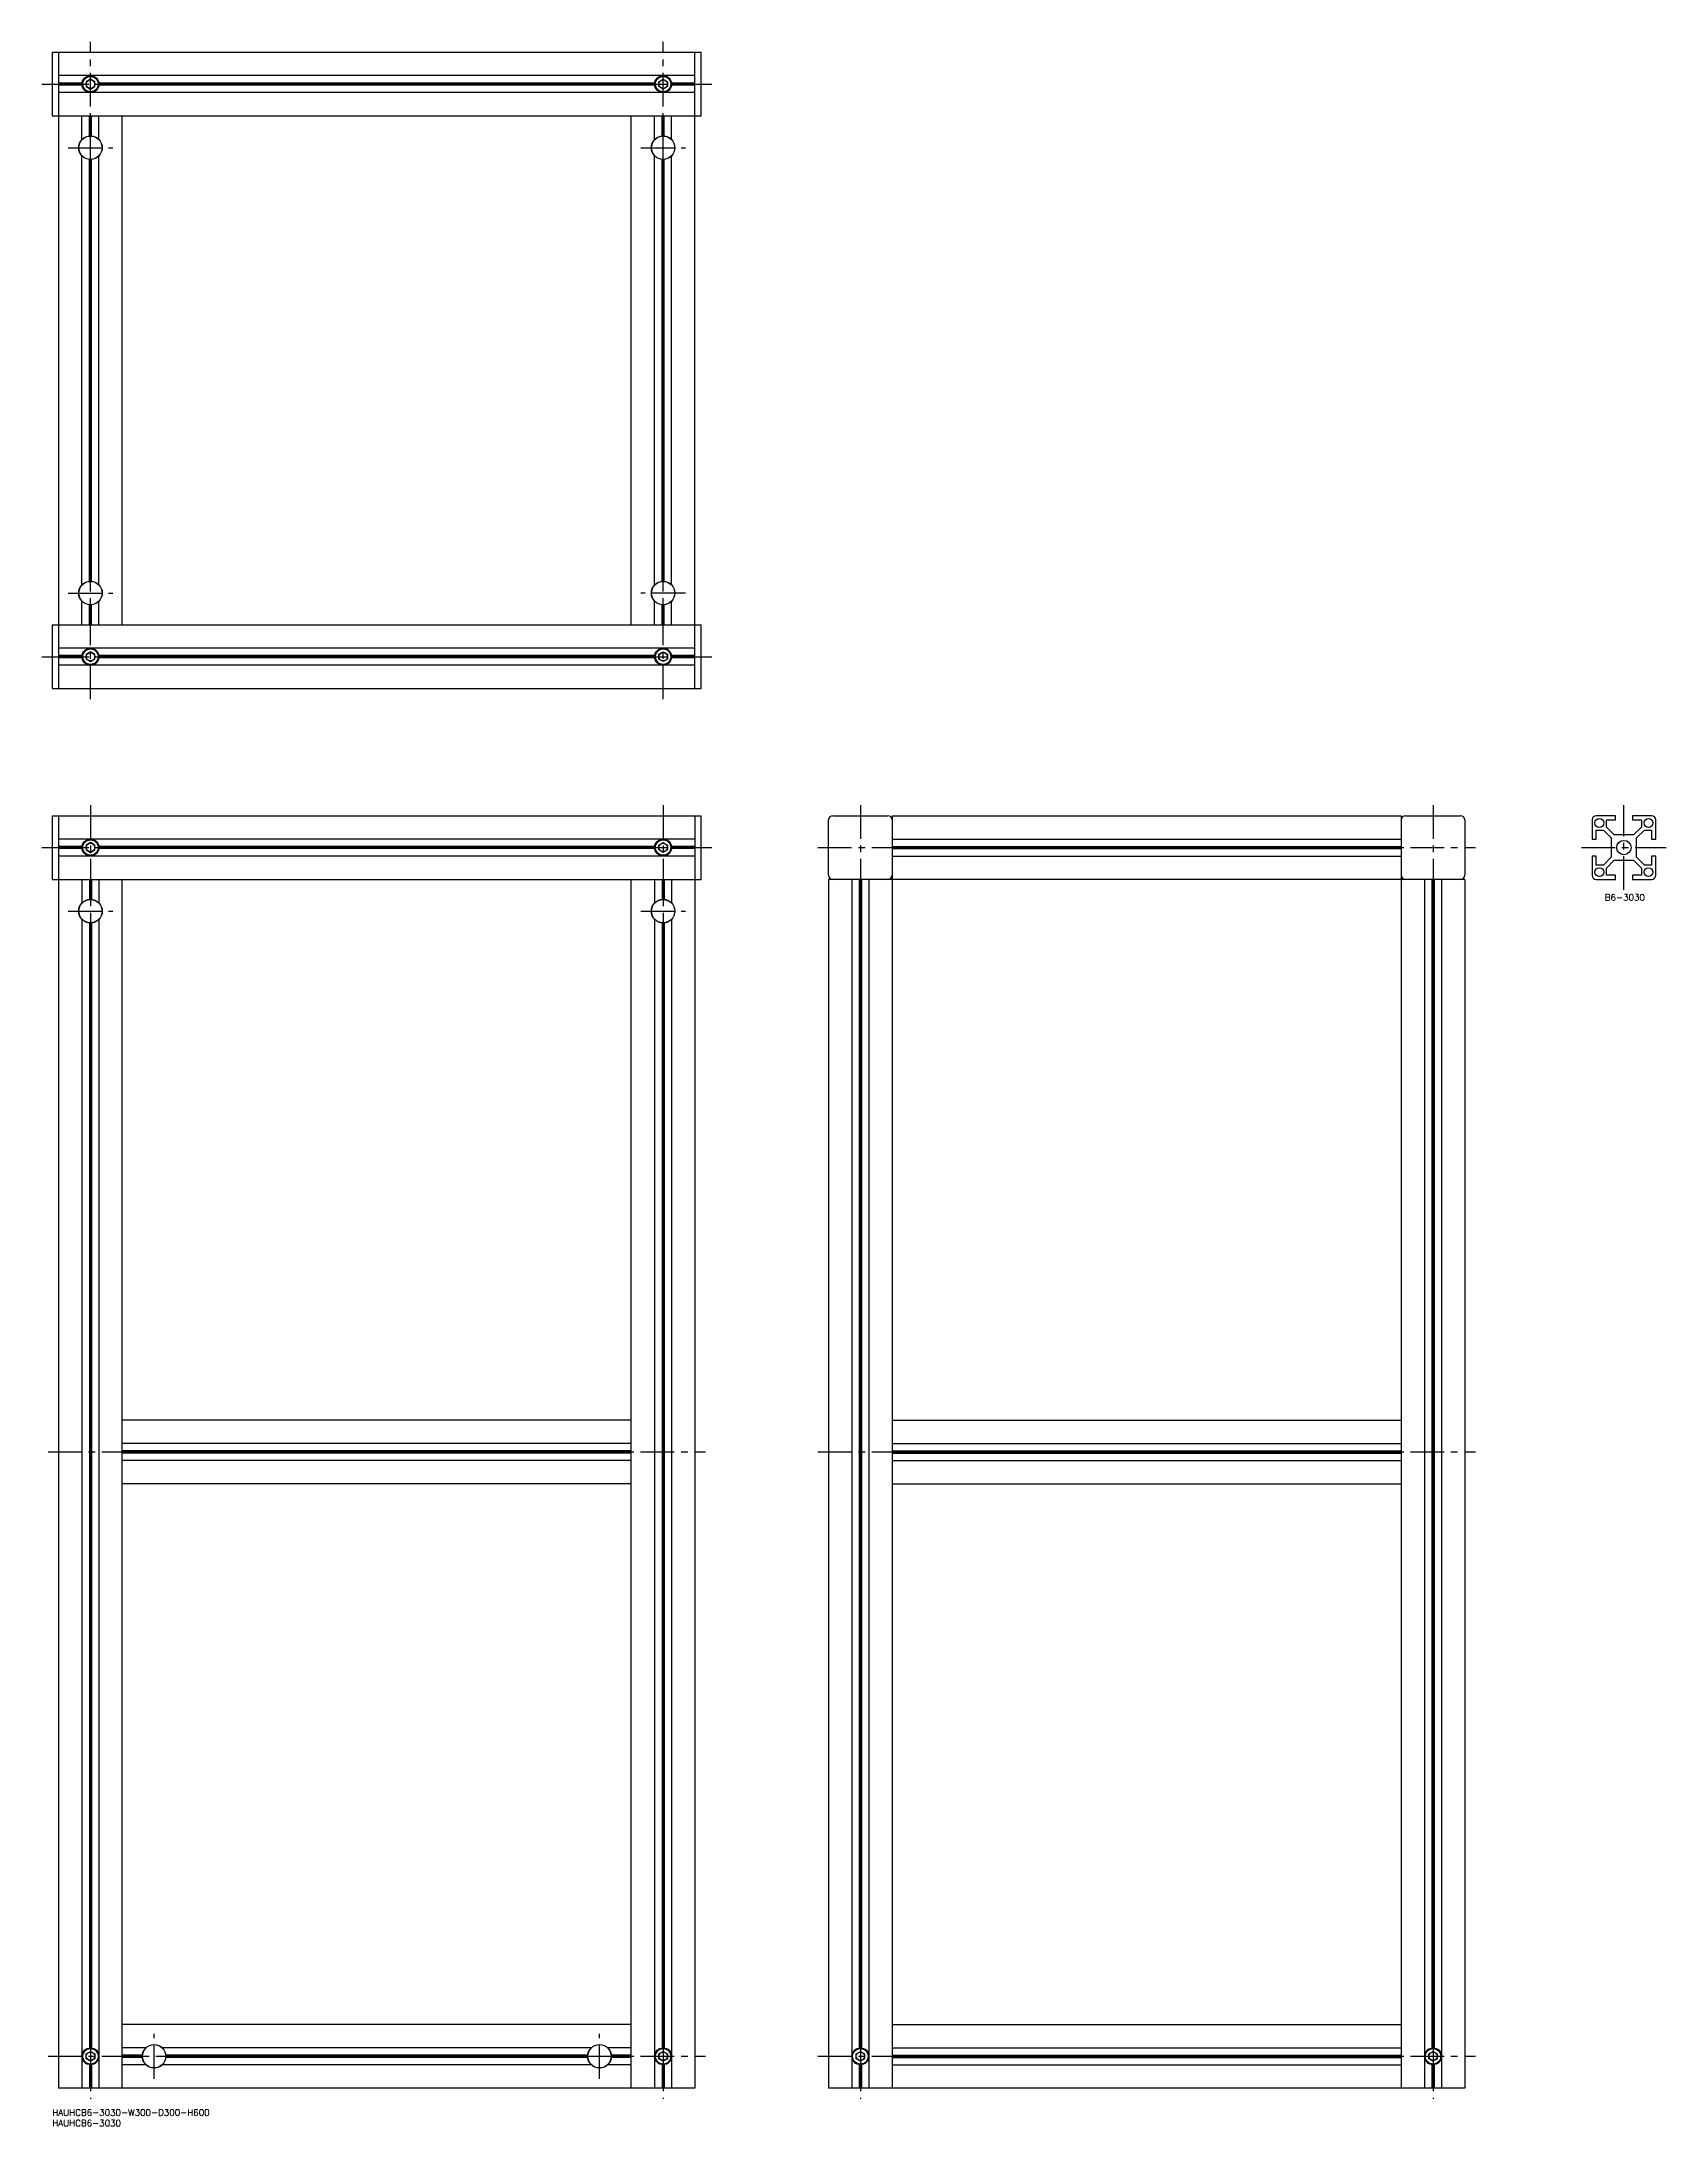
# Model space of a CAD drawing. Extents: x -5 to 761, y -8 to 975.
import ezdxf

# ---------------------------------------------------------------- set-up
doc = ezdxf.new("R2010")
doc.units = 0
doc.header["$LTSCALE"] = 0.5
doc.linetypes.add('CENTER', pattern=[50.8, 31.75, -6.35, 6.35, -6.35])
for name, color, linetype in [('MSM_CENTER', 1, 'CENTER'), ('MSM_CONTINUOUS', 7, 'CONTINUOUS'), ('MSM_NARROW', 5, 'CONTINUOUS'), ('MSM_PART_NUMBER', 7, 'CONTINUOUS')]:
    doc.layers.add(name, color=color, linetype=linetype)
doc.styles.get("Standard").update_dxf_attribs({"font": 'txt.shx', "height": 3, "bigfont": 'bigfont.shx'})

# ---------------------------------------------------------------- blocks, each defined once
blk = doc.blocks.new('*U8')
at = {"layer": 'MSM_PART_NUMBER'}
blk.add_text('HAUHCB6-3030-W300-D300-H600', height=3, dxfattribs=at).set_placement((0, -3))
blk = doc.blocks.new('*U9')
at = {"layer": 'MSM_PART_NUMBER'}
blk.add_text('HAUHCB6-3030', height=3, dxfattribs=at).set_placement((0, -8))
blk = doc.blocks.new('*U10')
at = {"layer": 'MSM_PART_NUMBER'}
blk.add_text('B6-3030', height=3, dxfattribs=at).set_placement((732.01, 569.97))

msp = doc.modelspace()

# ---------------------------------------------------------------- linework, layer by layer
at = {"layer": 'MSM_CENTER'}
for p, q in [((18, 665), (18, 975)), ((288, 665), (288, 975)), ((-5, 955), (311, 955)), ((7.45, 925), (28.55, 925)), ((277.45, 925), (298.55, 925)), ((7.45, 715), (28.55, 715)), ((298.55, 715), (277.45, 715)), ((-5, 685), (311, 685)), ((18, 615), (18, 5)), ((288, 615), (288, 5)), ((381, 615), (381, 5)), ((651, 615), (651, 5)), ((741, 575), (741, 615)), ((-5, 595), (311, 595)), ((361, 595), (671, 595)), ((721, 595), (761, 595)), ((7.45, 565), (28.55, 565)), ((277.45, 565), (298.55, 565)), ((-2, 310), (308, 310)), ((361, 310), (671, 310)), ((48, 14.45), (48, 35.55)), ((258, 14.45), (258, 35.55)), ((-2, 25), (308, 25)), ((361, 25), (671, 25))]:
    msp.add_line(p, q, dxfattribs=at)
at = {"layer": 'MSM_CONTINUOUS'}
for p, q in [((0, 970), (306, 970)), ((0, 970), (0, 940)), ((3, 970), (3, 670)), ((303, 670), (303, 970)), ((306, 940), (306, 970)), ((303, 959), (3, 959)), ((14.03, 955.52), (3, 955.52)), ((14, 955), (3, 955)), ((14.03, 954.48), (3, 954.48)), ((18, 957.31), (16, 956.15)), ((16, 956.15), (16, 953.85)), ((16, 953.85), (18, 952.69)), ((20, 956.15), (18, 957.31)), ((18, 952.69), (20, 953.85)), ((20, 953.85), (20, 956.15)), ((284.03, 955.52), (21.97, 955.52)), ((284.03, 954.48), (21.97, 954.48)), ((284, 955), (22, 955)), ((286, 956.15), (288, 957.31)), ((286, 953.85), (286, 956.15)), ((288, 952.69), (286, 953.85)), ((288, 957.31), (290, 956.15)), ((290, 953.85), (288, 952.69)), ((290, 956.15), (290, 953.85)), ((303, 955.52), (291.97, 955.52)), ((303, 954.48), (291.97, 954.48)), ((303, 955), (292, 955)), ((303, 951), (3, 951)), ((0, 940), (306, 940)), ((14, 928.85), (14, 940)), ((17.48, 930.53), (17.48, 940)), ((18, 930.55), (18, 940)), ((18.52, 930.53), (18.52, 940)), ((22, 928.85), (22, 940)), ((33, 700), (33, 940)), ((273, 700), (273, 940)), ((284, 928.85), (284, 940)), ((287.48, 930.53), (287.48, 940)), ((288, 930.55), (288, 940)), ((288.52, 930.53), (288.52, 940)), ((292, 928.85), (292, 940)), ((15, 929.67), (15, 929.61)), ((21, 929.61), (21, 929.67)), ((285, 929.67), (285, 929.61)), ((291, 929.61), (291, 929.67)), ((14, 718.85), (14, 921.15)), ((15, 920.39), (15, 920.33)), ((17.48, 720.53), (17.48, 919.47)), ((18, 720.55), (18, 919.45)), ((18.52, 720.53), (18.52, 919.47)), ((21, 920.33), (21, 920.39)), ((22, 718.85), (22, 921.15)), ((284, 718.85), (284, 921.15)), ((285, 920.39), (285, 920.33)), ((287.48, 720.53), (287.48, 919.47)), ((288, 720.55), (288, 919.45)), ((288.52, 720.53), (288.52, 919.47)), ((291, 920.33), (291, 920.39)), ((292, 718.85), (292, 921.15)), ((15, 719.61), (15, 719.67)), ((21, 719.67), (21, 719.61)), ((285, 719.67), (285, 719.61)), ((291, 719.61), (291, 719.67)), ((14, 700), (14, 711.15)), ((15, 710.33), (15, 710.39)), ((17.48, 700), (17.48, 709.47)), ((18, 700), (18, 709.45)), ((18.52, 700), (18.52, 709.47)), ((21, 710.39), (21, 710.33)), ((22, 700), (22, 711.15)), ((284, 700), (284, 711.15)), ((285, 710.39), (285, 710.33)), ((287.48, 700), (287.48, 709.47)), ((288, 700), (288, 709.45)), ((288.52, 700), (288.52, 709.47)), ((291, 710.33), (291, 710.39)), ((292, 700), (292, 711.15)), ((0, 700), (306, 700)), ((0, 700), (0, 670)), ((306, 670), (306, 700)), ((303, 689), (3, 689)), ((14.03, 685.52), (3, 685.52)), ((14, 685), (3, 685)), ((14.03, 684.48), (3, 684.48)), ((303, 681), (3, 681)), ((18, 687.31), (16, 686.15)), ((16, 686.15), (16, 683.85)), ((16, 683.85), (18, 682.69)), ((20, 686.15), (18, 687.31)), ((18, 682.69), (20, 683.85)), ((20, 683.85), (20, 686.15)), ((284.03, 685.52), (21.97, 685.52)), ((284.03, 684.48), (21.97, 684.48)), ((284, 685), (22, 685)), ((286, 686.15), (288, 687.31)), ((286, 683.85), (286, 686.15)), ((288, 682.69), (286, 683.85)), ((288, 687.31), (290, 686.15)), ((290, 683.85), (288, 682.69)), ((290, 686.15), (290, 683.85)), ((303, 685.52), (291.97, 685.52)), ((303, 684.48), (291.97, 684.48)), ((303, 685), (292, 685)), ((0, 670), (306, 670)), ((0, 610), (306, 610)), ((0, 610), (0, 580)), ((3, 610), (3, 10)), ((303, 610), (303, 10)), ((306, 580), (306, 610)), ((368, 610), (394, 610)), ((396, 610), (396, 10)), ((396, 610), (636, 610)), ((636, 610), (636, 10)), ((638, 610), (664, 610)), ((737, 610), (728, 610)), ((737, 608), (737, 610)), ((754, 610), (745, 610)), ((745, 610), (745, 608)), ((366, 582), (366, 608)), ((666, 608), (666, 582)), ((726, 608), (726, 599)), ((728, 599), (728, 603.25)), ((728, 603.25), (731.34, 603.25)), ((731.34, 603.25), (735, 599.59)), ((732.75, 608), (737, 608)), ((732.75, 604.66), (732.75, 608)), ((736.41, 601), (732.75, 604.66)), ((740.48, 601), (736.41, 601)), ((741, 600.7), (740.48, 601)), ((741.52, 601), (741, 600.7)), ((745.59, 601), (741.52, 601)), ((745, 608), (749.25, 608)), ((749.25, 604.66), (745.59, 601)), ((747, 599.59), (750.66, 603.25)), ((749.25, 608), (749.25, 604.66)), ((750.66, 603.25), (754, 603.25)), ((754, 603.25), (754, 599)), ((756, 599), (756, 608)), ((303, 599), (3, 599)), ((14.03, 595.52), (3, 595.52)), ((14, 595), (3, 595)), ((14.03, 594.48), (3, 594.48)), ((303, 591), (3, 591)), ((18, 597.31), (16, 596.15)), ((16, 596.15), (16, 593.85)), ((16, 593.85), (18, 592.69)), ((20, 596.15), (18, 597.31)), ((18, 592.69), (20, 593.85)), ((20, 593.85), (20, 596.15)), ((284.03, 595.52), (21.97, 595.52)), ((284.03, 594.48), (21.97, 594.48)), ((284, 595), (22, 595)), ((286, 596.15), (288, 597.31)), ((286, 593.85), (286, 596.15)), ((288, 592.69), (286, 593.85)), ((288, 597.31), (290, 596.15)), ((290, 593.85), (288, 592.69)), ((290, 596.15), (290, 593.85)), ((303, 595.52), (291.97, 595.52)), ((303, 594.48), (291.97, 594.48)), ((303, 595), (292, 595)), ((396, 599), (636, 599)), ((396, 595.52), (636, 595.52)), ((396, 595), (636, 595)), ((396, 594.48), (636, 594.48)), ((396, 591), (636, 591)), ((726, 599), (728, 599)), ((728, 591), (726, 591)), ((726, 591), (726, 582)), ((728, 586.75), (728, 591)), ((735, 590.41), (731.34, 586.75)), ((735, 599.59), (735, 595.52)), ((735, 595.52), (735.3, 595)), ((735.3, 595), (735, 594.48)), ((735, 594.48), (735, 590.41)), ((746.7, 595), (747, 595.52)), ((747, 594.48), (746.7, 595)), ((747, 595.52), (747, 599.59)), ((747, 590.41), (747, 594.48)), ((750.66, 586.75), (747, 590.41)), ((754, 599), (756, 599)), ((756, 591), (754, 591)), ((754, 591), (754, 586.75)), ((756, 582), (756, 591)), ((0, 580), (306, 580)), ((14, 580), (14, 568.85)), ((17.48, 580), (17.48, 570.53)), ((18, 580), (18, 570.55)), ((18.52, 580), (18.52, 570.53)), ((22, 580), (22, 568.85)), ((33, 10), (33, 580)), ((273, 10), (273, 580)), ((284, 580), (284, 568.85)), ((287.48, 580), (287.48, 570.53)), ((288, 580), (288, 570.55)), ((288.52, 580), (288.52, 570.53)), ((292, 580), (292, 568.85)), ((666, 580), (366, 580)), ((366, 580), (366, 10)), ((377, 580), (377, 10)), ((380.48, 580), (380.48, 28.97)), ((381, 580), (381, 29)), ((381.52, 580), (381.52, 28.97)), ((385, 580), (385, 10)), ((647, 580), (647, 10)), ((650.48, 580), (650.48, 28.97)), ((651, 580), (651, 29)), ((651.52, 580), (651.52, 28.97)), ((655, 580), (655, 10)), ((666, 580), (666, 10)), ((731.34, 586.75), (728, 586.75)), ((728, 580), (737, 580)), ((732.75, 585.34), (736.41, 589)), ((732.75, 582), (732.75, 585.34)), ((737, 582), (732.75, 582)), ((736.41, 589), (740.48, 589)), ((737, 580), (737, 582)), ((740.48, 589), (741, 589.3)), ((741, 589.3), (741.52, 589)), ((741.52, 589), (745.59, 589)), ((749.25, 582), (745, 582)), ((745, 582), (745, 580)), ((745, 580), (754, 580)), ((745.59, 589), (749.25, 585.34)), ((749.25, 585.34), (749.25, 582)), ((754, 586.75), (750.66, 586.75)), ((14, 561.15), (14, 10)), ((15, 569.67), (15, 569.61)), ((15, 560.39), (15, 560.33)), ((21, 569.61), (21, 569.67)), ((21, 560.33), (21, 560.39)), ((22, 561.15), (22, 10)), ((284, 561.15), (284, 10)), ((285, 569.67), (285, 569.61)), ((285, 560.39), (285, 560.33)), ((291, 569.61), (291, 569.67)), ((291, 560.33), (291, 560.39)), ((292, 561.15), (292, 10)), ((17.48, 559.47), (17.48, 28.97)), ((18, 559.45), (18, 29)), ((18.52, 559.47), (18.52, 28.97)), ((287.48, 559.47), (287.48, 28.97)), ((288, 559.45), (288, 29)), ((288.52, 559.47), (288.52, 28.97)), ((273, 325), (33, 325)), ((396, 325), (636, 325)), ((273, 314), (33, 314)), ((273, 310.52), (33, 310.52)), ((273, 310), (33, 310)), ((273, 309.48), (33, 309.48)), ((273, 306), (33, 306)), ((396, 314), (636, 314)), ((396, 310.52), (636, 310.52)), ((396, 310), (636, 310)), ((396, 309.48), (636, 309.48)), ((396, 306), (636, 306)), ((273, 295), (33, 295)), ((396, 295), (636, 295)), ((273, 40), (33, 40)), ((396, 40), (636, 40)), ((16, 26.15), (18, 27.31)), ((16, 23.85), (16, 26.15)), ((18, 22.69), (16, 23.85)), ((17.48, 21.03), (17.48, 10)), ((18, 27.31), (20, 26.15)), ((20, 23.85), (18, 22.69)), ((18, 21), (18, 10)), ((18.52, 21.03), (18.52, 10)), ((20, 26.15), (20, 23.85)), ((44.15, 29), (33, 29)), ((42.47, 25.52), (33, 25.52)), ((42.45, 25), (33, 25)), ((42.47, 24.48), (33, 24.48)), ((44.15, 21), (33, 21)), ((43.39, 28), (43.33, 28)), ((43.33, 22), (43.39, 22)), ((254.15, 29), (51.85, 29)), ((254.15, 21), (51.85, 21)), ((52.67, 28), (52.61, 28)), ((52.61, 22), (52.67, 22)), ((252.47, 25.52), (53.53, 25.52)), ((252.47, 24.48), (53.53, 24.48)), ((252.45, 25), (53.55, 25)), ((253.39, 28), (253.33, 28)), ((253.33, 22), (253.39, 22)), ((273, 29), (261.85, 29)), ((273, 21), (261.85, 21)), ((262.67, 28), (262.61, 28)), ((262.61, 22), (262.67, 22)), ((273, 25.52), (263.53, 25.52)), ((273, 24.48), (263.53, 24.48)), ((273, 25), (263.55, 25)), ((286, 26.15), (288, 27.31)), ((286, 23.85), (286, 26.15)), ((288, 22.69), (286, 23.85)), ((287.48, 21.03), (287.48, 10)), ((288, 27.31), (290, 26.15)), ((290, 23.85), (288, 22.69)), ((288, 21), (288, 10)), ((288.52, 21.03), (288.52, 10)), ((290, 26.15), (290, 23.85)), ((379, 26.15), (381, 27.31)), ((379, 23.85), (379, 26.15)), ((381, 22.69), (379, 23.85)), ((380.48, 21.03), (380.48, 10)), ((381, 27.31), (383, 26.15)), ((383, 23.85), (381, 22.69)), ((381, 21), (381, 10)), ((381.52, 21.03), (381.52, 10)), ((383, 26.15), (383, 23.85)), ((396, 29), (636, 29)), ((396, 25.52), (636, 25.52)), ((396, 25), (636, 25)), ((396, 24.48), (636, 24.48)), ((396, 21), (636, 21)), ((649, 26.15), (651, 27.31)), ((649, 23.85), (649, 26.15)), ((651, 22.69), (649, 23.85)), ((650.48, 21.03), (650.48, 10)), ((651, 27.31), (653, 26.15)), ((653, 23.85), (651, 22.69)), ((651, 21), (651, 10)), ((651.52, 21.03), (651.52, 10)), ((653, 26.15), (653, 23.85)), ((303, 10), (3, 10)), ((666, 10), (366, 10))]:
    msp.add_line(p, q, dxfattribs=at)
for centre, radius in [((18, 955), 4), ((18, 955), 3.63), ((18, 955), 2), ((288, 955), 4), ((288, 955), 3.63), ((288, 955), 2), ((18, 925), 5.55), ((18, 925), 5.5), ((288, 925), 5.55), ((288, 925), 5.5), ((18, 715), 5.55), ((18, 715), 5.5), ((288, 715), 5.55), ((288, 715), 5.5), ((18, 685), 4), ((18, 685), 3.63), ((288, 685), 4), ((288, 685), 3.63), ((18, 685), 2), ((288, 685), 2), ((729.4, 606.6), 2.1), ((752.6, 606.6), 2.1), ((18, 595), 4), ((18, 595), 3.63), ((18, 595), 2), ((288, 595), 4), ((288, 595), 3.63), ((288, 595), 2), ((741, 595), 3.4), ((729.4, 583.4), 2.1), ((752.6, 583.4), 2.1), ((18, 565), 5.55), ((18, 565), 5.5), ((288, 565), 5.55), ((288, 565), 5.5), ((48, 25), 5.55), ((48, 25), 5.5), ((258, 25), 5.55), ((258, 25), 5.5), ((18, 25), 4), ((18, 25), 3.63), ((18, 25), 2), ((288, 25), 4), ((288, 25), 3.63), ((288, 25), 2), ((381, 25), 4), ((381, 25), 3.63), ((381, 25), 2), ((651, 25), 4), ((651, 25), 3.63), ((651, 25), 2)]:
    msp.add_circle(centre, radius, dxfattribs=at)
for centre, start, end in [((368, 608), 90, 180), ((394, 608), 0, 90), ((638, 608), 90, 180), ((664, 608), 0, 90), ((728, 608), 90, 180), ((754, 608), 0, 90), ((368, 582), 180, 270), ((394, 582), 270, 0), ((638, 582), 180, 270), ((664, 582), 270, 0), ((728, 582), 180, 270), ((754, 582), 270, 0)]:
    msp.add_arc(centre, 2, start, end, dxfattribs=at)
at = {"layer": 'MSM_NARROW'}
for p, q in [((15.54, 929.98), (15.54, 929.92)), ((20.46, 929.98), (20.46, 929.92)), ((285.54, 929.98), (285.54, 929.92)), ((290.46, 929.98), (290.46, 929.92)), ((15.54, 920.08), (15.54, 920.02)), ((20.46, 920.08), (20.46, 920.02)), ((285.54, 920.08), (285.54, 920.02)), ((290.46, 920.08), (290.46, 920.02)), ((15.54, 719.98), (15.54, 719.92)), ((20.46, 719.98), (20.46, 719.92)), ((285.54, 719.98), (285.54, 719.92)), ((290.46, 719.98), (290.46, 719.92)), ((15.54, 710.08), (15.54, 710.02)), ((20.46, 710.08), (20.46, 710.02)), ((285.54, 710.08), (285.54, 710.02)), ((290.46, 710.08), (290.46, 710.02)), ((15.54, 569.98), (15.54, 569.92)), ((20.46, 569.98), (20.46, 569.92)), ((285.54, 569.98), (285.54, 569.92)), ((290.46, 569.98), (290.46, 569.92)), ((15.54, 560.08), (15.54, 560.02)), ((20.46, 560.08), (20.46, 560.02)), ((285.54, 560.08), (285.54, 560.02)), ((290.46, 560.08), (290.46, 560.02)), ((43.02, 27.46), (43.08, 27.46)), ((43.02, 22.54), (43.08, 22.54)), ((52.92, 27.46), (52.98, 27.46)), ((52.92, 22.54), (52.98, 22.54)), ((253.02, 27.46), (253.08, 27.46)), ((253.02, 22.54), (253.08, 22.54)), ((262.92, 27.46), (262.98, 27.46)), ((262.92, 22.54), (262.98, 22.54))]:
    msp.add_line(p, q, dxfattribs=at)

# ---------------------------------------------------------------- block references
at = {"layer": 'MSM_CONTINUOUS'}
for name in ['*U10', '*U8', '*U9']:
    msp.add_blockref(name, (0, 0), dxfattribs=at)

doc.saveas('drawing.dxf')
